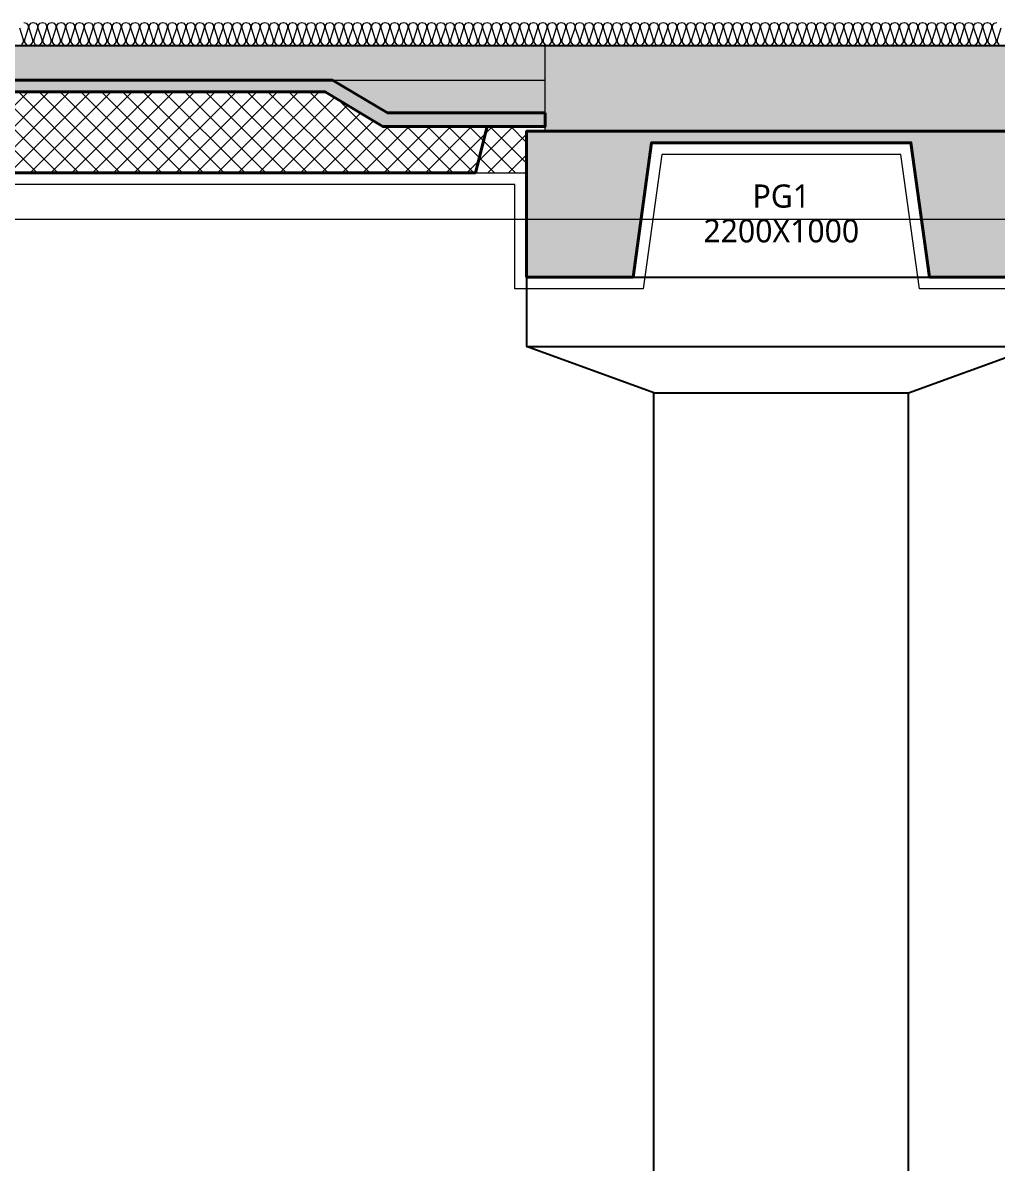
# Model space of a CAD drawing. Header units: millimetres. Extents: x 0 to 420000, y 0 to 297000.
# Drawn here: x 207738 to 211945, y 173424 to 178348 of the extents above; entities that cross this region are included whole.
import ezdxf
from ezdxf.enums import TextEntityAlignment as Align

# ---------------------------------------------------------------- set-up
doc = ezdxf.new("R2010")
doc.units = ezdxf.units.MM
doc.linetypes.add('CEN', pattern=[62, 60, -1, 0, -1])
for name, color, linetype, lineweight in [('A-AXIS-LINE', 1, 'CEN', 15), ('A-CONC-LIN1', 2, 'Continuous', 40), ('A-CONC-LIN2', 7, 'Continuous', 25), ('A-ELEV-LIN2', 7, 'Continuous', 25), ('A-XXXX-INSL1', 15, 'Continuous', 18), ('A-XXXX-INSL2', 8, 'Continuous', 18)]:
    doc.layers.add(name, color=color, linetype=linetype, lineweight=lineweight)
doc.layers.add('A-CONC-SOLD', color=253, linetype='CEN')
doc.layers.add('A-XXXX-NPLT', color=144, linetype='Continuous', lineweight=15, plot=False)
doc.styles.add('맑은고딕', font='')
doc.styles.get('맑은고딕').set_extended_font_data('Malgun Gothic')

# ---------------------------------------------------------------- blocks, each defined once
blk = doc.blocks.new('axis(220316)')
at = {"layer": 'A-AXIS-LINE', "ltscale": 1000}
blk.add_line((4631788.1, -422118.7), (4955413.1, -422118.7), dxfattribs=at)
blk = doc.blocks.new('PG1')
at = {"layer": 'A-CONC-SOLD'}
h = blk.add_hatch(color=256, dxfattribs=at)
h.dxf.hatch_style = 1
h.paths.add_polyline_path([(4800580.6, -237068.7), (4800580.6, -237438.7), (4802620.6, -237438.7), (4802620.6, -237068.7)])
h = blk.add_hatch(color=256, dxfattribs=at)
h.dxf.hatch_style = 1
h.paths.add_polyline_path([(4800500.6, -238068.7), (4800500.6, -237438.7), (4802700.6, -237438.7), (4802700.6, -238068.7), (4802240.6, -238068.7), (4802160.6, -237488.7), (4801040.6, -237488.7), (4800960.6, -238068.7)])
at = {"layer": 'A-CONC-LIN1'}
blk.add_lwpolyline([(4800500.6, -238068.7), (4800500.6, -237438.7), (4802700.6, -237438.7), (4802700.6, -238068.7), (4802240.6, -238068.7), (4802160.6, -237488.7), (4801040.6, -237488.7), (4800960.6, -238068.7), (4800500.6, -238068.7)], dxfattribs=at)
at = {"layer": 'A-CONC-LIN2'}
blk.add_line((4800580.6, -237068.7), (4802620.6, -237068.7), dxfattribs=at)
at = {"layer": 'A-XXXX-NPLT'}
blk.add_lwpolyline([(4802700.6, -238068.7), (4800500.6, -238068.7), (4800500.6, -237438.7), (4800580.6, -237438.7), (4800580.6, -237068.7), (4802620.6, -237068.7), (4802620.6, -237438.7), (4802700.6, -237438.7)], close=True, dxfattribs=at)
at = {"layer": 'A-XXXX-NPLT', "style": '맑은고딕'}
for s, p in [('PG1', (4801600.6, -237718.7)), ('2200X1000', (4801600.6, -237868.7))]:
    blk.add_text(s, height=100, dxfattribs=at).set_placement(p, align=Align.MIDDLE)
blk = doc.blocks.new('PS2(횡)')
at = {"layer": 'A-CONC-SOLD'}
h = blk.add_hatch(color=256, dxfattribs=at)
h.dxf.hatch_style = 1
h.paths.add_polyline_path([(1020, 0), (1020, -290), (1700, -290), (1937.4, -150), (9062.6, -150), (9300, -290), (9980, -290), (9980, 0)])
h = blk.add_hatch(color=256, dxfattribs=at)
h.dxf.hatch_style = 1
h.paths.add_polyline_path([(9980, -290), (9980, -350), (9280, -350), (9030, -200), (1970, -200), (1720, -350), (1020, -350), (1020, -290), (1700, -290), (1937.4, -150), (9062.6, -150), (9300, -290)])
at = {"layer": 'A-XXXX-INSL2'}
h = blk.add_hatch(dxfattribs=at)
h.set_pattern_fill('ANSI37', color=256, scale=20)
h.set_pattern_definition([(45, (-244012.5, -188500), (-44.90128, 44.90128), []), (135, (-244012.5, -188500), (-44.90128, -44.90128), [])])
h.paths.add_polyline_path([(1100, -550), (9900, -550), (9900, -350), (9280, -350), (9030, -200), (1970, -200), (1720, -350), (1100, -350)])
at = {"layer": 'A-CONC-LIN1', "color": 2}
for p, q in [((9680, -550), (9730, -350)), ((1320, -550), (9680, -550))]:
    blk.add_line(p, q, dxfattribs=at)
blk.add_lwpolyline([(9980, -290), (9980, -350), (9280, -350), (9030, -200), (1970, -200), (1720, -350), (1020, -350), (1020, -290), (1700, -290), (1937.4, -150), (9062.6, -150), (9300, -290)], close=True, dxfattribs=at)
at = {"layer": 'A-CONC-LIN2'}
blk.add_line((1020, 0), (9980, 0), dxfattribs=at)
at = {"layer": 'A-XXXX-INSL2'}
blk.add_line((9680, -550), (9900, -550), dxfattribs=at)
at = {"layer": 'A-XXXX-NPLT'}
blk.add_line((9062.6, -150), (9980, -150), dxfattribs=at)
blk = doc.blocks.new('횡3층')
at = {"layer": 'A-ELEV-LIN2'}
for p, q in [((4811500.6, -238318.7), (4813700.6, -238318.7)), ((4811500.6, -238318.7), (4811500.6, -238618.7)), ((4811500.6, -238618.7), (4813700.6, -238618.7)), ((4812050.6, -238818.7), (4811500.6, -238618.7)), ((4813150.6, -238818.7), (4813700.6, -238618.7)), ((4812050.6, -238818.7), (4813150.6, -238818.7)), ((4812050.6, -247068.7), (4812050.6, -238818.7)), ((4813150.6, -247068.7), (4813150.6, -238818.7))]:
    blk.add_line(p, q, dxfattribs=at)
at = {"layer": 'A-XXXX-INSL1'}
blk.add_lwpolyline([(4833450.6, -237918.7), (4824750.6, -237918.7), (4824750.6, -238368.7), (4824197, -238368.7), (4824117, -237788.7), (4823084.1, -237788.7), (4823004.1, -238368.7), (4822450.6, -238368.7), (4822450.6, -237918.7), (4813750.6, -237918.7), (4813750.6, -238368.7), (4813197, -238368.7), (4813117, -237788.7), (4812084.1, -237788.7), (4812004.1, -238368.7), (4811450.6, -238368.7), (4811450.6, -237918.7), (4802750.6, -237918.7)], dxfattribs=at)
at = {"layer": 'A-XXXX-INSL2'}
for points in [[(4809321.6, -237314.7), (4809328.6, -237304.7), (4809328.6, -237293.7), (4809312.6, -237243.7)], [(4809330.6, -237218.7), (4809341.6, -237222.7), (4809348.6, -237232.7), (4809348.6, -237243.7), (4809332.6, -237293.7), (4809332.6, -237304.7), (4809339.6, -237314.7), (4809350.6, -237318.7), (4809361.6, -237314.7), (4809368.6, -237304.7), (4809368.6, -237293.7), (4809352.6, -237243.7), (4809352.6, -237232.7), (4809359.6, -237222.7), (4809370.6, -237218.7), (4809381.6, -237222.7), (4809388.6, -237232.7), (4809388.6, -237243.7), (4809372.6, -237293.7), (4809372.6, -237304.7), (4809379.6, -237314.7), (4809390.6, -237318.7), (4809401.6, -237314.7), (4809408.6, -237304.7), (4809408.6, -237293.7), (4809392.6, -237243.7), (4809392.6, -237232.7), (4809399.6, -237222.7), (4809410.6, -237218.7), (4809421.6, -237222.7), (4809428.6, -237232.7), (4809428.6, -237243.7), (4809412.6, -237293.7), (4809412.6, -237304.7), (4809419.6, -237314.7), (4809430.6, -237318.7), (4809441.6, -237314.7), (4809448.6, -237304.7), (4809448.6, -237293.7), (4809432.6, -237243.7), (4809432.6, -237232.7), (4809439.6, -237222.7), (4809450.6, -237218.7), (4809461.6, -237222.7), (4809468.6, -237232.7), (4809468.6, -237243.7), (4809452.6, -237293.7), (4809452.6, -237304.7), (4809459.6, -237314.7), (4809470.6, -237318.7), (4809481.6, -237314.7), (4809488.6, -237304.7), (4809488.6, -237293.7), (4809472.6, -237243.7), (4809472.6, -237232.7), (4809479.6, -237222.7), (4809490.6, -237218.7), (4809501.6, -237222.7), (4809508.6, -237232.7), (4809508.6, -237243.7), (4809492.6, -237293.7), (4809492.6, -237304.7), (4809499.6, -237314.7), (4809510.6, -237318.7), (4809521.6, -237314.7), (4809528.6, -237304.7), (4809528.6, -237293.7), (4809512.6, -237243.7), (4809512.6, -237232.7), (4809519.6, -237222.7), (4809530.6, -237218.7), (4809541.6, -237222.7), (4809548.6, -237232.7), (4809548.6, -237243.7), (4809532.6, -237293.7), (4809532.6, -237304.7), (4809539.6, -237314.7), (4809550.6, -237318.7), (4809561.6, -237314.7), (4809568.6, -237304.7), (4809568.6, -237293.7), (4809552.6, -237243.7), (4809552.6, -237232.7), (4809559.6, -237222.7), (4809570.6, -237218.7), (4809581.6, -237222.7), (4809588.6, -237232.7), (4809588.6, -237243.7), (4809572.6, -237293.7), (4809572.6, -237304.7), (4809579.6, -237314.7), (4809590.6, -237318.7), (4809601.6, -237314.7), (4809608.6, -237304.7), (4809608.6, -237293.7), (4809592.6, -237243.7), (4809592.6, -237232.7), (4809599.6, -237222.7), (4809610.6, -237218.7), (4809621.6, -237222.7), (4809628.6, -237232.7), (4809628.6, -237243.7), (4809612.6, -237293.7), (4809612.6, -237304.7), (4809619.6, -237314.7), (4809630.6, -237318.7), (4809641.6, -237314.7), (4809648.6, -237304.7), (4809648.6, -237293.7), (4809632.6, -237243.7), (4809632.6, -237232.7), (4809639.6, -237222.7), (4809650.6, -237218.7), (4809661.6, -237222.7), (4809668.6, -237232.7), (4809668.6, -237243.7), (4809652.6, -237293.7), (4809652.6, -237304.7), (4809659.6, -237314.7), (4809670.6, -237318.7), (4809681.6, -237314.7), (4809688.6, -237304.7), (4809688.6, -237293.7), (4809672.6, -237243.7), (4809672.6, -237232.7), (4809679.6, -237222.7), (4809690.6, -237218.7), (4809701.6, -237222.7), (4809708.6, -237232.7), (4809708.6, -237243.7), (4809692.6, -237293.7), (4809692.6, -237304.7), (4809699.6, -237314.7), (4809710.6, -237318.7), (4809721.6, -237314.7), (4809728.6, -237304.7), (4809728.6, -237293.7), (4809712.6, -237243.7), (4809712.6, -237232.7), (4809719.6, -237222.7), (4809730.6, -237218.7), (4809741.6, -237222.7), (4809748.6, -237232.7), (4809748.6, -237243.7), (4809732.6, -237293.7), (4809732.6, -237304.7), (4809739.6, -237314.7), (4809750.6, -237318.7), (4809761.6, -237314.7), (4809768.6, -237304.7), (4809768.6, -237293.7), (4809752.6, -237243.7), (4809752.6, -237232.7), (4809759.6, -237222.7), (4809770.6, -237218.7), (4809781.6, -237222.7), (4809788.6, -237232.7), (4809788.6, -237243.7), (4809772.6, -237293.7), (4809772.6, -237304.7), (4809779.6, -237314.7), (4809790.6, -237318.7), (4809801.6, -237314.7), (4809808.6, -237304.7), (4809808.6, -237293.7), (4809792.6, -237243.7), (4809792.6, -237232.7), (4809799.6, -237222.7), (4809810.6, -237218.7), (4809821.6, -237222.7), (4809828.6, -237232.7), (4809828.6, -237243.7), (4809812.6, -237293.7), (4809812.6, -237304.7), (4809819.6, -237314.7), (4809830.6, -237318.7), (4809841.6, -237314.7), (4809848.6, -237304.7), (4809848.6, -237293.7), (4809832.6, -237243.7), (4809832.6, -237232.7), (4809839.6, -237222.7), (4809850.6, -237218.7), (4809861.6, -237222.7), (4809868.6, -237232.7), (4809868.6, -237243.7), (4809852.6, -237293.7), (4809852.6, -237304.7), (4809859.6, -237314.7), (4809870.6, -237318.7), (4809881.6, -237314.7), (4809888.6, -237304.7), (4809888.6, -237293.7), (4809872.6, -237243.7), (4809872.6, -237232.7), (4809879.6, -237222.7), (4809890.6, -237218.7), (4809901.6, -237222.7), (4809908.6, -237232.7), (4809908.6, -237243.7), (4809892.6, -237293.7), (4809892.6, -237304.7), (4809899.6, -237314.7), (4809910.6, -237318.7), (4809921.6, -237314.7), (4809928.6, -237304.7), (4809928.6, -237293.7), (4809912.6, -237243.7), (4809912.6, -237232.7), (4809919.6, -237222.7), (4809930.6, -237218.7), (4809941.6, -237222.7), (4809948.6, -237232.7), (4809948.6, -237243.7), (4809932.6, -237293.7), (4809932.6, -237304.7), (4809939.6, -237314.7), (4809950.6, -237318.7), (4809961.6, -237314.7), (4809968.6, -237304.7), (4809968.6, -237293.7), (4809952.6, -237243.7), (4809952.6, -237232.7), (4809959.6, -237222.7), (4809970.6, -237218.7), (4809981.6, -237222.7), (4809988.6, -237232.7), (4809988.6, -237243.7), (4809972.6, -237293.7), (4809972.6, -237304.7), (4809979.6, -237314.7), (4809990.6, -237318.7), (4810001.6, -237314.7), (4810008.6, -237304.7), (4810008.6, -237293.7), (4809992.6, -237243.7), (4809992.6, -237232.7), (4809999.6, -237222.7), (4810010.6, -237218.7), (4810021.6, -237222.7), (4810028.6, -237232.7), (4810028.6, -237243.7), (4810012.6, -237293.7), (4810012.6, -237304.7), (4810019.6, -237314.7), (4810030.6, -237318.7), (4810041.6, -237314.7), (4810048.6, -237304.7), (4810048.6, -237293.7), (4810032.6, -237243.7), (4810032.6, -237232.7), (4810039.6, -237222.7), (4810050.6, -237218.7), (4810061.6, -237222.7), (4810068.6, -237232.7), (4810068.6, -237243.7), (4810052.6, -237293.7), (4810052.6, -237304.7), (4810059.6, -237314.7), (4810070.6, -237318.7), (4810081.6, -237314.7), (4810088.6, -237304.7), (4810088.6, -237293.7), (4810072.6, -237243.7), (4810072.6, -237232.7), (4810079.6, -237222.7), (4810090.6, -237218.7), (4810101.6, -237222.7), (4810108.6, -237232.7), (4810108.6, -237243.7), (4810092.6, -237293.7), (4810092.6, -237304.7), (4810099.6, -237314.7), (4810110.6, -237318.7), (4810121.6, -237314.7), (4810128.6, -237304.7), (4810128.6, -237293.7), (4810112.6, -237243.7), (4810112.6, -237232.7), (4810119.6, -237222.7), (4810130.6, -237218.7), (4810141.6, -237222.7), (4810148.6, -237232.7), (4810148.6, -237243.7), (4810132.6, -237293.7), (4810132.6, -237304.7), (4810139.6, -237314.7), (4810150.6, -237318.7), (4810161.6, -237314.7), (4810168.6, -237304.7), (4810168.6, -237293.7), (4810152.6, -237243.7), (4810152.6, -237232.7), (4810159.6, -237222.7), (4810170.6, -237218.7), (4810181.6, -237222.7), (4810188.6, -237232.7), (4810188.6, -237243.7), (4810172.6, -237293.7), (4810172.6, -237304.7), (4810179.6, -237314.7), (4810190.6, -237318.7), (4810201.6, -237314.7), (4810208.6, -237304.7), (4810208.6, -237293.7), (4810192.6, -237243.7), (4810192.6, -237232.7), (4810199.6, -237222.7), (4810210.6, -237218.7), (4810221.6, -237222.7), (4810228.6, -237232.7), (4810228.6, -237243.7), (4810212.6, -237293.7), (4810212.6, -237304.7), (4810219.6, -237314.7), (4810230.6, -237318.7), (4810241.6, -237314.7), (4810248.6, -237304.7), (4810248.6, -237293.7), (4810232.6, -237243.7), (4810232.6, -237232.7), (4810239.6, -237222.7), (4810250.6, -237218.7), (4810261.6, -237222.7), (4810268.6, -237232.7), (4810268.6, -237243.7), (4810252.6, -237293.7), (4810252.6, -237304.7), (4810259.6, -237314.7), (4810270.6, -237318.7), (4810281.6, -237314.7), (4810288.6, -237304.7), (4810288.6, -237293.7), (4810272.6, -237243.7), (4810272.6, -237232.7), (4810279.6, -237222.7), (4810290.6, -237218.7), (4810301.6, -237222.7), (4810308.6, -237232.7), (4810308.6, -237243.7), (4810292.6, -237293.7), (4810292.6, -237304.7), (4810299.6, -237314.7), (4810310.6, -237318.7), (4810321.6, -237314.7), (4810328.6, -237304.7), (4810328.6, -237293.7), (4810312.6, -237243.7), (4810312.6, -237232.7), (4810319.6, -237222.7), (4810330.6, -237218.7), (4810341.6, -237222.7), (4810348.6, -237232.7), (4810348.6, -237243.7), (4810332.6, -237293.7), (4810332.6, -237304.7), (4810339.6, -237314.7), (4810350.6, -237318.7), (4810361.6, -237314.7), (4810368.6, -237304.7), (4810368.6, -237293.7), (4810352.6, -237243.7), (4810352.6, -237232.7), (4810359.6, -237222.7), (4810370.6, -237218.7), (4810381.6, -237222.7), (4810388.6, -237232.7), (4810388.6, -237243.7), (4810372.6, -237293.7), (4810372.6, -237304.7), (4810379.6, -237314.7), (4810390.6, -237318.7), (4810401.6, -237314.7), (4810408.6, -237304.7), (4810408.6, -237293.7), (4810392.6, -237243.7), (4810392.6, -237232.7), (4810399.6, -237222.7), (4810410.6, -237218.7), (4810421.6, -237222.7), (4810428.6, -237232.7), (4810428.6, -237243.7), (4810412.6, -237293.7), (4810412.6, -237304.7), (4810419.6, -237314.7), (4810430.6, -237318.7), (4810441.6, -237314.7), (4810448.6, -237304.7), (4810448.6, -237293.7), (4810432.6, -237243.7), (4810432.6, -237232.7), (4810439.6, -237222.7), (4810450.6, -237218.7), (4810461.6, -237222.7), (4810468.6, -237232.7), (4810468.6, -237243.7), (4810452.6, -237293.7), (4810452.6, -237304.7), (4810459.6, -237314.7), (4810470.6, -237318.7), (4810481.6, -237314.7), (4810488.6, -237304.7), (4810488.6, -237293.7), (4810472.6, -237243.7), (4810472.6, -237232.7), (4810479.6, -237222.7), (4810490.6, -237218.7), (4810501.6, -237222.7), (4810508.6, -237232.7), (4810508.6, -237243.7), (4810492.6, -237293.7), (4810492.6, -237304.7), (4810499.6, -237314.7), (4810510.6, -237318.7), (4810521.6, -237314.7), (4810528.6, -237304.7), (4810528.6, -237293.7), (4810512.6, -237243.7), (4810512.6, -237232.7), (4810519.6, -237222.7), (4810530.6, -237218.7), (4810541.6, -237222.7), (4810548.6, -237232.7), (4810548.6, -237243.7), (4810532.6, -237293.7), (4810532.6, -237304.7), (4810539.6, -237314.7), (4810550.6, -237318.7), (4810561.6, -237314.7), (4810568.6, -237304.7), (4810568.6, -237293.7), (4810552.6, -237243.7), (4810552.6, -237232.7), (4810559.6, -237222.7), (4810570.6, -237218.7), (4810581.6, -237222.7), (4810588.6, -237232.7), (4810588.6, -237243.7), (4810572.6, -237293.7), (4810572.6, -237304.7), (4810579.6, -237314.7), (4810590.6, -237318.7), (4810601.6, -237314.7), (4810608.6, -237304.7), (4810608.6, -237293.7), (4810592.6, -237243.7), (4810592.6, -237232.7), (4810599.6, -237222.7), (4810610.6, -237218.7), (4810621.6, -237222.7), (4810628.6, -237232.7), (4810628.6, -237243.7), (4810612.6, -237293.7), (4810612.6, -237304.7), (4810619.6, -237314.7), (4810630.6, -237318.7), (4810641.6, -237314.7), (4810648.6, -237304.7), (4810648.6, -237293.7), (4810632.6, -237243.7), (4810632.6, -237232.7), (4810639.6, -237222.7), (4810650.6, -237218.7), (4810661.6, -237222.7), (4810668.6, -237232.7), (4810668.6, -237243.7), (4810652.6, -237293.7), (4810652.6, -237304.7), (4810659.6, -237314.7), (4810670.6, -237318.7), (4810681.6, -237314.7), (4810688.6, -237304.7), (4810688.6, -237293.7), (4810672.6, -237243.7), (4810672.6, -237232.7), (4810679.6, -237222.7), (4810690.6, -237218.7), (4810701.6, -237222.7), (4810708.6, -237232.7), (4810708.6, -237243.7), (4810692.6, -237293.7), (4810692.6, -237304.7), (4810699.6, -237314.7), (4810710.6, -237318.7), (4810721.6, -237314.7), (4810728.6, -237304.7), (4810728.6, -237293.7), (4810712.6, -237243.7), (4810712.6, -237232.7), (4810719.6, -237222.7), (4810730.6, -237218.7), (4810741.6, -237222.7), (4810748.6, -237232.7), (4810748.6, -237243.7), (4810732.6, -237293.7), (4810732.6, -237304.7), (4810739.6, -237314.7), (4810750.6, -237318.7), (4810761.6, -237314.7), (4810768.6, -237304.7), (4810768.6, -237293.7), (4810752.6, -237243.7), (4810752.6, -237232.7), (4810759.6, -237222.7), (4810770.6, -237218.7), (4810781.6, -237222.7), (4810788.6, -237232.7), (4810788.6, -237243.7), (4810772.6, -237293.7), (4810772.6, -237304.7), (4810779.6, -237314.7), (4810790.6, -237318.7), (4810801.6, -237314.7), (4810808.6, -237304.7), (4810808.6, -237293.7), (4810792.6, -237243.7), (4810792.6, -237232.7), (4810799.6, -237222.7), (4810810.6, -237218.7), (4810821.6, -237222.7), (4810828.6, -237232.7), (4810828.6, -237243.7), (4810812.6, -237293.7), (4810812.6, -237304.7), (4810819.6, -237314.7), (4810830.6, -237318.7), (4810841.6, -237314.7), (4810848.6, -237304.7), (4810848.6, -237293.7), (4810832.6, -237243.7), (4810832.6, -237232.7), (4810839.6, -237222.7), (4810850.6, -237218.7), (4810861.6, -237222.7), (4810868.6, -237232.7), (4810868.6, -237243.7), (4810852.6, -237293.7), (4810852.6, -237304.7), (4810859.6, -237314.7), (4810870.6, -237318.7), (4810881.6, -237314.7), (4810888.6, -237304.7), (4810888.6, -237293.7), (4810872.6, -237243.7), (4810872.6, -237232.7), (4810879.6, -237222.7), (4810890.6, -237218.7), (4810901.6, -237222.7), (4810908.6, -237232.7), (4810908.6, -237243.7), (4810892.6, -237293.7), (4810892.6, -237304.7), (4810899.6, -237314.7), (4810910.6, -237318.7), (4810921.6, -237314.7), (4810928.6, -237304.7), (4810928.6, -237293.7), (4810912.6, -237243.7), (4810912.6, -237232.7), (4810919.6, -237222.7), (4810930.6, -237218.7), (4810941.6, -237222.7), (4810948.6, -237232.7), (4810948.6, -237243.7), (4810932.6, -237293.7), (4810932.6, -237304.7), (4810939.6, -237314.7), (4810950.6, -237318.7), (4810961.6, -237314.7), (4810968.6, -237304.7), (4810968.6, -237293.7), (4810952.6, -237243.7), (4810952.6, -237232.7), (4810959.6, -237222.7), (4810970.6, -237218.7), (4810981.6, -237222.7), (4810988.6, -237232.7), (4810988.6, -237243.7), (4810972.6, -237293.7), (4810972.6, -237304.7), (4810979.6, -237314.7), (4810990.6, -237318.7), (4811001.6, -237314.7), (4811008.6, -237304.7), (4811008.6, -237293.7), (4810992.6, -237243.7), (4810992.6, -237232.7), (4810999.6, -237222.7), (4811010.6, -237218.7), (4811021.6, -237222.7), (4811028.6, -237232.7), (4811028.6, -237243.7), (4811012.6, -237293.7), (4811012.6, -237304.7), (4811019.6, -237314.7), (4811030.6, -237318.7), (4811041.6, -237314.7), (4811048.6, -237304.7), (4811048.6, -237293.7), (4811032.6, -237243.7), (4811032.6, -237232.7), (4811039.6, -237222.7), (4811050.6, -237218.7), (4811061.6, -237222.7), (4811068.6, -237232.7), (4811068.6, -237243.7), (4811052.6, -237293.7), (4811052.6, -237304.7), (4811059.6, -237314.7), (4811070.6, -237318.7), (4811081.6, -237314.7), (4811088.6, -237304.7), (4811088.6, -237293.7), (4811072.6, -237243.7), (4811072.6, -237232.7), (4811079.6, -237222.7), (4811090.6, -237218.7), (4811101.6, -237222.7), (4811108.6, -237232.7), (4811108.6, -237243.7), (4811092.6, -237293.7), (4811092.6, -237304.7), (4811099.6, -237314.7), (4811110.6, -237318.7), (4811121.6, -237314.7), (4811128.6, -237304.7), (4811128.6, -237293.7), (4811112.6, -237243.7), (4811112.6, -237232.7), (4811119.6, -237222.7), (4811130.6, -237218.7), (4811141.6, -237222.7), (4811148.6, -237232.7), (4811148.6, -237243.7), (4811132.6, -237293.7), (4811132.6, -237304.7), (4811139.6, -237314.7), (4811150.6, -237318.7), (4811161.6, -237314.7), (4811168.6, -237304.7), (4811168.6, -237293.7), (4811152.6, -237243.7), (4811152.6, -237232.7), (4811159.6, -237222.7), (4811170.6, -237218.7), (4811181.6, -237222.7), (4811188.6, -237232.7), (4811188.6, -237243.7), (4811172.6, -237293.7), (4811172.6, -237304.7), (4811179.6, -237314.7), (4811190.6, -237318.7), (4811201.6, -237314.7), (4811208.6, -237304.7), (4811208.6, -237293.7), (4811192.6, -237243.7), (4811192.6, -237232.7), (4811199.6, -237222.7), (4811210.6, -237218.7), (4811221.6, -237222.7), (4811228.6, -237232.7), (4811228.6, -237243.7), (4811212.6, -237293.7), (4811212.6, -237304.7), (4811219.6, -237314.7), (4811230.6, -237318.7), (4811241.6, -237314.7), (4811248.6, -237304.7), (4811248.6, -237293.7), (4811232.6, -237243.7), (4811232.6, -237232.7), (4811239.6, -237222.7), (4811250.6, -237218.7), (4811261.6, -237222.7), (4811268.6, -237232.7), (4811268.6, -237243.7), (4811252.6, -237293.7), (4811252.6, -237304.7), (4811259.6, -237314.7), (4811270.6, -237318.7), (4811281.6, -237314.7), (4811288.6, -237304.7), (4811288.6, -237293.7), (4811272.6, -237243.7), (4811272.6, -237232.7), (4811279.6, -237222.7), (4811290.6, -237218.7), (4811301.6, -237222.7), (4811308.6, -237232.7), (4811308.6, -237243.7), (4811292.6, -237293.7), (4811292.6, -237304.7), (4811299.6, -237314.7), (4811310.6, -237318.7), (4811321.6, -237314.7), (4811328.6, -237304.7), (4811328.6, -237293.7), (4811312.6, -237243.7), (4811312.6, -237232.7), (4811319.6, -237222.7), (4811330.6, -237218.7), (4811341.6, -237222.7), (4811348.6, -237232.7), (4811348.6, -237243.7), (4811332.6, -237293.7), (4811332.6, -237304.7), (4811339.6, -237314.7), (4811350.6, -237318.7), (4811361.6, -237314.7), (4811368.6, -237304.7), (4811368.6, -237293.7), (4811352.6, -237243.7), (4811352.6, -237232.7), (4811359.6, -237222.7), (4811370.6, -237218.7), (4811381.6, -237222.7), (4811388.6, -237232.7), (4811388.6, -237243.7), (4811372.6, -237293.7), (4811372.6, -237304.7), (4811379.6, -237314.7), (4811390.6, -237318.7), (4811401.6, -237314.7), (4811408.6, -237304.7), (4811408.6, -237293.7), (4811392.6, -237243.7), (4811392.6, -237232.7), (4811399.6, -237222.7), (4811410.6, -237218.7), (4811421.6, -237222.7), (4811428.6, -237232.7), (4811428.6, -237243.7), (4811412.6, -237293.7), (4811412.6, -237304.7), (4811419.6, -237314.7), (4811430.6, -237318.7), (4811441.6, -237314.7), (4811448.6, -237304.7), (4811448.6, -237293.7), (4811432.6, -237243.7), (4811432.6, -237232.7), (4811439.6, -237222.7), (4811450.6, -237218.7), (4811461.6, -237222.7), (4811468.6, -237232.7), (4811468.6, -237243.7), (4811452.6, -237293.7), (4811452.6, -237304.7), (4811459.6, -237314.7), (4811470.6, -237318.7), (4811481.6, -237314.7), (4811488.6, -237304.7), (4811488.6, -237293.7), (4811472.6, -237243.7), (4811472.6, -237232.7), (4811479.6, -237222.7), (4811490.6, -237218.7), (4811501.6, -237222.7), (4811508.6, -237232.7), (4811508.6, -237243.7), (4811492.6, -237293.7), (4811492.6, -237304.7), (4811499.6, -237314.7), (4811510.6, -237318.7), (4811521.6, -237314.7), (4811528.6, -237304.7), (4811528.6, -237293.7), (4811512.6, -237243.7), (4811512.6, -237232.7), (4811519.6, -237222.7), (4811530.6, -237218.7), (4811541.6, -237222.7), (4811548.6, -237232.7), (4811548.6, -237243.7), (4811532.6, -237293.7), (4811532.6, -237304.7), (4811539.6, -237314.7), (4811550.6, -237318.7), (4811561.6, -237314.7), (4811568.6, -237304.7), (4811568.6, -237293.7), (4811552.6, -237243.7), (4811552.6, -237232.7), (4811559.6, -237222.7), (4811570.6, -237218.7), (4811581.6, -237222.7), (4811588.6, -237232.7), (4811588.6, -237243.7), (4811572.6, -237293.7), (4811572.6, -237304.7), (4811579.6, -237314.7), (4811590.6, -237318.7), (4811601.6, -237314.7), (4811608.6, -237304.7), (4811608.6, -237293.7), (4811592.6, -237243.7), (4811592.6, -237232.7), (4811599.6, -237222.7), (4811610.6, -237218.7), (4811621.6, -237222.7), (4811628.6, -237232.7), (4811628.6, -237243.7), (4811612.6, -237293.7), (4811612.6, -237304.7), (4811619.6, -237314.7), (4811630.6, -237318.7), (4811641.6, -237314.7), (4811648.6, -237304.7), (4811648.6, -237293.7), (4811632.6, -237243.7), (4811632.6, -237232.7), (4811639.6, -237222.7), (4811650.6, -237218.7), (4811661.6, -237222.7), (4811668.6, -237232.7), (4811668.6, -237243.7), (4811652.6, -237293.7), (4811652.6, -237304.7), (4811659.6, -237314.7), (4811670.6, -237318.7), (4811681.6, -237314.7), (4811688.6, -237304.7), (4811688.6, -237293.7), (4811672.6, -237243.7), (4811672.6, -237232.7), (4811679.6, -237222.7), (4811690.6, -237218.7), (4811701.6, -237222.7), (4811708.6, -237232.7), (4811708.6, -237243.7), (4811692.6, -237293.7), (4811692.6, -237304.7), (4811699.6, -237314.7), (4811710.6, -237318.7), (4811721.6, -237314.7), (4811728.6, -237304.7), (4811728.6, -237293.7), (4811712.6, -237243.7), (4811712.6, -237232.7), (4811719.6, -237222.7), (4811730.6, -237218.7), (4811741.6, -237222.7), (4811748.6, -237232.7), (4811748.6, -237243.7), (4811732.6, -237293.7), (4811732.6, -237304.7), (4811739.6, -237314.7), (4811750.6, -237318.7), (4811761.6, -237314.7), (4811768.6, -237304.7), (4811768.6, -237293.7), (4811752.6, -237243.7), (4811752.6, -237232.7), (4811759.6, -237222.7), (4811770.6, -237218.7), (4811781.6, -237222.7), (4811788.6, -237232.7), (4811788.6, -237243.7), (4811772.6, -237293.7), (4811772.6, -237304.7), (4811779.6, -237314.7), (4811790.6, -237318.7), (4811801.6, -237314.7), (4811808.6, -237304.7), (4811808.6, -237293.7), (4811792.6, -237243.7), (4811792.6, -237232.7), (4811799.6, -237222.7), (4811810.6, -237218.7), (4811821.6, -237222.7), (4811828.6, -237232.7), (4811828.6, -237243.7), (4811812.6, -237293.7), (4811812.6, -237304.7), (4811819.6, -237314.7), (4811830.6, -237318.7), (4811841.6, -237314.7), (4811848.6, -237304.7), (4811848.6, -237293.7), (4811832.6, -237243.7), (4811832.6, -237232.7), (4811839.6, -237222.7), (4811850.6, -237218.7), (4811861.6, -237222.7), (4811868.6, -237232.7), (4811868.6, -237243.7), (4811852.6, -237293.7), (4811852.6, -237304.7), (4811859.6, -237314.7), (4811870.6, -237318.7), (4811881.6, -237314.7), (4811888.6, -237304.7), (4811888.6, -237293.7), (4811872.6, -237243.7), (4811872.6, -237232.7), (4811879.6, -237222.7), (4811890.6, -237218.7), (4811901.6, -237222.7), (4811908.6, -237232.7), (4811908.6, -237243.7), (4811892.6, -237293.7), (4811892.6, -237304.7), (4811899.6, -237314.7), (4811910.6, -237318.7), (4811921.6, -237314.7), (4811928.6, -237304.7), (4811928.6, -237293.7), (4811912.6, -237243.7), (4811912.6, -237232.7), (4811919.6, -237222.7), (4811930.6, -237218.7), (4811941.6, -237222.7), (4811948.6, -237232.7), (4811948.6, -237243.7), (4811932.6, -237293.7), (4811932.6, -237304.7), (4811939.6, -237314.7), (4811950.6, -237318.7), (4811961.6, -237314.7), (4811968.6, -237304.7), (4811968.6, -237293.7), (4811952.6, -237243.7), (4811952.6, -237232.7), (4811959.6, -237222.7), (4811970.6, -237218.7), (4811981.6, -237222.7), (4811988.6, -237232.7), (4811988.6, -237243.7), (4811972.6, -237293.7), (4811972.6, -237304.7), (4811979.6, -237314.7), (4811990.6, -237318.7), (4812001.6, -237314.7), (4812008.6, -237304.7), (4812008.6, -237293.7), (4811992.6, -237243.7), (4811992.6, -237232.7), (4811999.6, -237222.7), (4812010.6, -237218.7), (4812021.6, -237222.7), (4812028.6, -237232.7), (4812028.6, -237243.7), (4812012.6, -237293.7), (4812012.6, -237304.7), (4812019.6, -237314.7), (4812030.6, -237318.7), (4812041.6, -237314.7), (4812048.6, -237304.7), (4812048.6, -237293.7), (4812032.6, -237243.7), (4812032.6, -237232.7), (4812039.6, -237222.7), (4812050.6, -237218.7), (4812061.6, -237222.7), (4812068.6, -237232.7), (4812068.6, -237243.7), (4812052.6, -237293.7), (4812052.6, -237304.7), (4812059.6, -237314.7), (4812070.6, -237318.7), (4812081.6, -237314.7), (4812088.6, -237304.7), (4812088.6, -237293.7), (4812072.6, -237243.7), (4812072.6, -237232.7), (4812079.6, -237222.7), (4812090.6, -237218.7), (4812101.6, -237222.7), (4812108.6, -237232.7), (4812108.6, -237243.7), (4812092.6, -237293.7), (4812092.6, -237304.7), (4812099.6, -237314.7), (4812110.6, -237318.7), (4812121.6, -237314.7), (4812128.6, -237304.7), (4812128.6, -237293.7), (4812112.6, -237243.7), (4812112.6, -237232.7), (4812119.6, -237222.7), (4812130.6, -237218.7), (4812141.6, -237222.7), (4812148.6, -237232.7), (4812148.6, -237243.7), (4812132.6, -237293.7), (4812132.6, -237304.7), (4812139.6, -237314.7), (4812150.6, -237318.7), (4812161.6, -237314.7), (4812168.6, -237304.7), (4812168.6, -237293.7), (4812152.6, -237243.7), (4812152.6, -237232.7), (4812159.6, -237222.7), (4812170.6, -237218.7), (4812181.6, -237222.7), (4812188.6, -237232.7), (4812188.6, -237243.7), (4812172.6, -237293.7), (4812172.6, -237304.7), (4812179.6, -237314.7), (4812190.6, -237318.7), (4812201.6, -237314.7), (4812208.6, -237304.7), (4812208.6, -237293.7), (4812192.6, -237243.7), (4812192.6, -237232.7), (4812199.6, -237222.7), (4812210.6, -237218.7), (4812221.6, -237222.7), (4812228.6, -237232.7), (4812228.6, -237243.7), (4812212.6, -237293.7), (4812212.6, -237304.7), (4812219.6, -237314.7), (4812230.6, -237318.7), (4812241.6, -237314.7), (4812248.6, -237304.7), (4812248.6, -237293.7), (4812232.6, -237243.7), (4812232.6, -237232.7), (4812239.6, -237222.7), (4812250.6, -237218.7), (4812261.6, -237222.7), (4812268.6, -237232.7), (4812268.6, -237243.7), (4812252.6, -237293.7), (4812252.6, -237304.7), (4812259.6, -237314.7), (4812270.6, -237318.7), (4812281.6, -237314.7), (4812288.6, -237304.7), (4812288.6, -237293.7), (4812272.6, -237243.7), (4812272.6, -237232.7), (4812279.6, -237222.7), (4812290.6, -237218.7), (4812301.6, -237222.7), (4812308.6, -237232.7), (4812308.6, -237243.7), (4812292.6, -237293.7), (4812292.6, -237304.7), (4812299.6, -237314.7), (4812310.6, -237318.7), (4812321.6, -237314.7), (4812328.6, -237304.7), (4812328.6, -237293.7), (4812312.6, -237243.7), (4812312.6, -237232.7), (4812319.6, -237222.7), (4812330.6, -237218.7), (4812341.6, -237222.7), (4812348.6, -237232.7), (4812348.6, -237243.7), (4812332.6, -237293.7), (4812332.6, -237304.7), (4812339.6, -237314.7), (4812350.6, -237318.7), (4812361.6, -237314.7), (4812368.6, -237304.7), (4812368.6, -237293.7), (4812352.6, -237243.7), (4812352.6, -237232.7), (4812359.6, -237222.7), (4812370.6, -237218.7), (4812381.6, -237222.7), (4812388.6, -237232.7), (4812388.6, -237243.7), (4812372.6, -237293.7), (4812372.6, -237304.7), (4812379.6, -237314.7), (4812390.6, -237318.7), (4812401.6, -237314.7), (4812408.6, -237304.7), (4812408.6, -237293.7), (4812392.6, -237243.7), (4812392.6, -237232.7), (4812399.6, -237222.7), (4812410.6, -237218.7), (4812421.6, -237222.7), (4812428.6, -237232.7), (4812428.6, -237243.7), (4812412.6, -237293.7), (4812412.6, -237304.7), (4812419.6, -237314.7), (4812430.6, -237318.7), (4812441.6, -237314.7), (4812448.6, -237304.7), (4812448.6, -237293.7), (4812432.6, -237243.7), (4812432.6, -237232.7), (4812439.6, -237222.7), (4812450.6, -237218.7), (4812461.6, -237222.7), (4812468.6, -237232.7), (4812468.6, -237243.7), (4812452.6, -237293.7), (4812452.6, -237304.7), (4812459.6, -237314.7), (4812470.6, -237318.7), (4812481.6, -237314.7), (4812488.6, -237304.7), (4812488.6, -237293.7), (4812472.6, -237243.7), (4812472.6, -237232.7), (4812479.6, -237222.7), (4812490.6, -237218.7), (4812501.6, -237222.7), (4812508.6, -237232.7), (4812508.6, -237243.7), (4812492.6, -237293.7), (4812492.6, -237304.7), (4812499.6, -237314.7), (4812510.6, -237318.7), (4812521.6, -237314.7), (4812528.6, -237304.7), (4812528.6, -237293.7), (4812512.6, -237243.7), (4812512.6, -237232.7), (4812519.6, -237222.7), (4812530.6, -237218.7), (4812541.6, -237222.7), (4812548.6, -237232.7), (4812548.6, -237243.7), (4812532.6, -237293.7), (4812532.6, -237304.7), (4812539.6, -237314.7), (4812550.6, -237318.7), (4812561.6, -237314.7), (4812568.6, -237304.7), (4812568.6, -237293.7), (4812552.6, -237243.7), (4812552.6, -237232.7), (4812559.6, -237222.7), (4812570.6, -237218.7), (4812581.6, -237222.7), (4812588.6, -237232.7), (4812588.6, -237243.7), (4812572.6, -237293.7), (4812572.6, -237304.7), (4812579.6, -237314.7), (4812590.6, -237318.7), (4812601.6, -237314.7), (4812608.6, -237304.7), (4812608.6, -237293.7), (4812592.6, -237243.7), (4812592.6, -237232.7), (4812599.6, -237222.7), (4812610.6, -237218.7), (4812621.6, -237222.7), (4812628.6, -237232.7), (4812628.6, -237243.7), (4812612.6, -237293.7), (4812612.6, -237304.7), (4812619.6, -237314.7), (4812630.6, -237318.7), (4812641.6, -237314.7), (4812648.6, -237304.7), (4812648.6, -237293.7), (4812632.6, -237243.7), (4812632.6, -237232.7), (4812639.6, -237222.7), (4812650.6, -237218.7), (4812661.6, -237222.7), (4812668.6, -237232.7), (4812668.6, -237243.7), (4812652.6, -237293.7), (4812652.6, -237304.7), (4812659.6, -237314.7), (4812670.6, -237318.7), (4812681.6, -237314.7), (4812688.6, -237304.7), (4812688.6, -237293.7), (4812672.6, -237243.7), (4812672.6, -237232.7), (4812679.6, -237222.7), (4812690.6, -237218.7), (4812701.6, -237222.7), (4812708.6, -237232.7), (4812708.6, -237243.7), (4812692.6, -237293.7), (4812692.6, -237304.7), (4812699.6, -237314.7), (4812710.6, -237318.7), (4812721.6, -237314.7), (4812728.6, -237304.7), (4812728.6, -237293.7), (4812712.6, -237243.7), (4812712.6, -237232.7), (4812719.6, -237222.7), (4812730.6, -237218.7), (4812741.6, -237222.7), (4812748.6, -237232.7), (4812748.6, -237243.7), (4812732.6, -237293.7), (4812732.6, -237304.7), (4812739.6, -237314.7), (4812750.6, -237318.7), (4812761.6, -237314.7), (4812768.6, -237304.7), (4812768.6, -237293.7), (4812752.6, -237243.7), (4812752.6, -237232.7), (4812759.6, -237222.7), (4812770.6, -237218.7), (4812781.6, -237222.7), (4812788.6, -237232.7), (4812788.6, -237243.7), (4812772.6, -237293.7), (4812772.6, -237304.7), (4812779.6, -237314.7), (4812790.6, -237318.7), (4812801.6, -237314.7), (4812808.6, -237304.7), (4812808.6, -237293.7), (4812792.6, -237243.7), (4812792.6, -237232.7), (4812799.6, -237222.7), (4812810.6, -237218.7), (4812821.6, -237222.7), (4812828.6, -237232.7), (4812828.6, -237243.7), (4812812.6, -237293.7), (4812812.6, -237304.7), (4812819.6, -237314.7), (4812830.6, -237318.7), (4812841.6, -237314.7), (4812848.6, -237304.7), (4812848.6, -237293.7), (4812832.6, -237243.7), (4812832.6, -237232.7), (4812839.6, -237222.7), (4812850.6, -237218.7), (4812861.6, -237222.7), (4812868.6, -237232.7), (4812868.6, -237243.7), (4812852.6, -237293.7), (4812852.6, -237304.7), (4812859.6, -237314.7), (4812870.6, -237318.7), (4812881.6, -237314.7), (4812888.6, -237304.7), (4812888.6, -237293.7), (4812872.6, -237243.7), (4812872.6, -237232.7), (4812879.6, -237222.7), (4812890.6, -237218.7), (4812901.6, -237222.7), (4812908.6, -237232.7), (4812908.6, -237243.7), (4812892.6, -237293.7), (4812892.6, -237304.7), (4812899.6, -237314.7), (4812910.6, -237318.7), (4812921.6, -237314.7), (4812928.6, -237304.7), (4812928.6, -237293.7), (4812912.6, -237243.7), (4812912.6, -237232.7), (4812919.6, -237222.7), (4812930.6, -237218.7), (4812941.6, -237222.7), (4812948.6, -237232.7), (4812948.6, -237243.7), (4812932.6, -237293.7), (4812932.6, -237304.7), (4812939.6, -237314.7), (4812950.6, -237318.7), (4812961.6, -237314.7), (4812968.6, -237304.7), (4812968.6, -237293.7), (4812952.6, -237243.7), (4812952.6, -237232.7), (4812959.6, -237222.7), (4812970.6, -237218.7), (4812981.6, -237222.7), (4812988.6, -237232.7), (4812988.6, -237243.7), (4812972.6, -237293.7), (4812972.6, -237304.7), (4812979.6, -237314.7), (4812990.6, -237318.7), (4813001.6, -237314.7), (4813008.6, -237304.7), (4813008.6, -237293.7), (4812992.6, -237243.7), (4812992.6, -237232.7), (4812999.6, -237222.7), (4813010.6, -237218.7), (4813021.6, -237222.7), (4813028.6, -237232.7), (4813028.6, -237243.7), (4813012.6, -237293.7), (4813012.6, -237304.7), (4813019.6, -237314.7), (4813030.6, -237318.7), (4813041.6, -237314.7), (4813048.6, -237304.7), (4813048.6, -237293.7), (4813032.6, -237243.7), (4813032.6, -237232.7), (4813039.6, -237222.7), (4813050.6, -237218.7), (4813061.6, -237222.7), (4813068.6, -237232.7), (4813068.6, -237243.7), (4813052.6, -237293.7), (4813052.6, -237304.7), (4813059.6, -237314.7), (4813070.6, -237318.7), (4813081.6, -237314.7), (4813088.6, -237304.7), (4813088.6, -237293.7), (4813072.6, -237243.7), (4813072.6, -237232.7), (4813079.6, -237222.7), (4813090.6, -237218.7), (4813101.6, -237222.7), (4813108.6, -237232.7), (4813108.6, -237243.7), (4813092.6, -237293.7), (4813092.6, -237304.7), (4813099.6, -237314.7), (4813110.6, -237318.7), (4813121.6, -237314.7), (4813128.6, -237304.7), (4813128.6, -237293.7), (4813112.6, -237243.7), (4813112.6, -237232.7), (4813119.6, -237222.7), (4813130.6, -237218.7), (4813141.6, -237222.7), (4813148.6, -237232.7), (4813148.6, -237243.7), (4813132.6, -237293.7), (4813132.6, -237304.7), (4813139.6, -237314.7), (4813150.6, -237318.7), (4813161.6, -237314.7), (4813168.6, -237304.7), (4813168.6, -237293.7), (4813152.6, -237243.7), (4813152.6, -237232.7), (4813159.6, -237222.7), (4813170.6, -237218.7), (4813181.6, -237222.7), (4813188.6, -237232.7), (4813188.6, -237243.7), (4813172.6, -237293.7), (4813172.6, -237304.7), (4813179.6, -237314.7), (4813190.6, -237318.7), (4813201.6, -237314.7), (4813208.6, -237304.7), (4813208.6, -237293.7), (4813192.6, -237243.7), (4813192.6, -237232.7), (4813199.6, -237222.7), (4813210.6, -237218.7), (4813221.6, -237222.7), (4813228.6, -237232.7), (4813228.6, -237243.7), (4813212.6, -237293.7), (4813212.6, -237304.7), (4813219.6, -237314.7), (4813230.6, -237318.7), (4813241.6, -237314.7), (4813248.6, -237304.7), (4813248.6, -237293.7), (4813232.6, -237243.7), (4813232.6, -237232.7), (4813239.6, -237222.7), (4813250.6, -237218.7), (4813261.6, -237222.7), (4813268.6, -237232.7), (4813268.6, -237243.7), (4813252.6, -237293.7), (4813252.6, -237304.7), (4813259.6, -237314.7), (4813270.6, -237318.7), (4813281.6, -237314.7), (4813288.6, -237304.7), (4813288.6, -237293.7), (4813272.6, -237243.7), (4813272.6, -237232.7), (4813279.6, -237222.7), (4813290.6, -237218.7), (4813301.6, -237222.7), (4813308.6, -237232.7), (4813308.6, -237243.7), (4813292.6, -237293.7), (4813292.6, -237304.7), (4813299.6, -237314.7), (4813310.6, -237318.7), (4813321.6, -237314.7), (4813328.6, -237304.7), (4813328.6, -237293.7), (4813312.6, -237243.7), (4813312.6, -237232.7), (4813319.6, -237222.7), (4813330.6, -237218.7), (4813341.6, -237222.7), (4813348.6, -237232.7), (4813348.6, -237243.7), (4813332.6, -237293.7), (4813332.6, -237304.7), (4813339.6, -237314.7), (4813350.6, -237318.7), (4813361.6, -237314.7), (4813368.6, -237304.7), (4813368.6, -237293.7), (4813352.6, -237243.7), (4813352.6, -237232.7), (4813359.6, -237222.7), (4813370.6, -237218.7), (4813381.6, -237222.7), (4813388.6, -237232.7), (4813388.6, -237243.7), (4813372.6, -237293.7), (4813372.6, -237304.7), (4813379.6, -237314.7), (4813390.6, -237318.7), (4813401.6, -237314.7), (4813408.6, -237304.7), (4813408.6, -237293.7), (4813392.6, -237243.7), (4813392.6, -237232.7), (4813399.6, -237222.7), (4813410.6, -237218.7), (4813421.6, -237222.7), (4813428.6, -237232.7), (4813428.6, -237243.7), (4813412.6, -237293.7), (4813412.6, -237304.7), (4813419.6, -237314.7), (4813430.6, -237318.7), (4813441.6, -237314.7), (4813448.6, -237304.7), (4813448.6, -237293.7), (4813432.6, -237243.7), (4813432.6, -237232.7), (4813439.6, -237222.7), (4813450.6, -237218.7), (4813461.6, -237222.7), (4813468.6, -237232.7), (4813468.6, -237243.7), (4813452.6, -237293.7), (4813452.6, -237304.7), (4813459.6, -237314.7), (4813470.6, -237318.7), (4813481.6, -237314.7), (4813488.6, -237304.7), (4813488.6, -237293.7), (4813472.6, -237243.7), (4813472.6, -237232.7), (4813479.6, -237222.7), (4813490.6, -237218.7), (4813501.6, -237222.7), (4813508.6, -237232.7), (4813508.6, -237243.7), (4813492.6, -237293.7), (4813492.6, -237304.7), (4813499.6, -237314.7), (4813510.6, -237318.7), (4813521.6, -237314.7), (4813528.6, -237304.7), (4813528.6, -237293.7), (4813512.6, -237243.7), (4813512.6, -237232.7), (4813519.6, -237222.7), (4813530.6, -237218.7)], [(4813548.6, -237243.7), (4813532.6, -237293.7), (4813532.6, -237304.7), (4813539.6, -237314.7)]]:
    blk.add_lwpolyline(points, dxfattribs=at)
blk.add_blockref('PS2(횡)', (4801600.6, -237318.7))
at = {"layer": 'A-CONC-LIN1'}
blk.add_blockref('PG1', (11000, -250), dxfattribs=at)

msp = doc.modelspace()

# ---------------------------------------------------------------- block references
at = {"layer": 'A-AXIS-LINE'}
msp.add_blockref('axis(220316)', (-4581588.1, 599618.7), dxfattribs=at)
at = {"layer": 'A-CONC-LIN1'}
msp.add_blockref('횡3층', (-4601588.1, 415568.7), dxfattribs=at)

doc.saveas('drawing.dxf')
